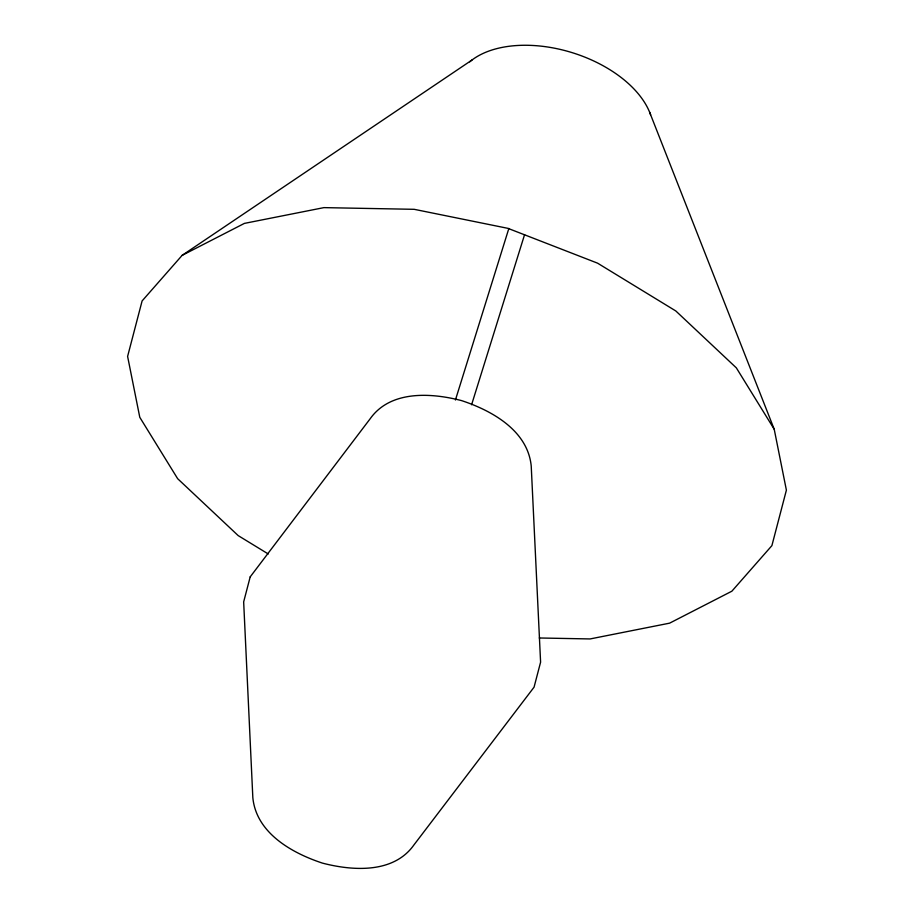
<?xml version="1.0" encoding="UTF-8"?>
<svg xmlns="http://www.w3.org/2000/svg" width="914" height="914" viewBox="0 0 914 914"><rect width="100%" height="100%" fill="white"/><g stroke="black" fill="none" stroke-linecap="round" stroke-linejoin="round"><path stroke-width="1.37" d="M455.423 400.012L508.847 228.489M471.59 404.765L524.59 234.612M471.99 60.027L182.126 255.36L142.104 300.935L127.606 356.414L139.785 417.31L177.659 478.696L238.177 535.593L268.259 553.975M182.126 255.36L244.404 223.393L323.91 207.627L414.202 209.317L507.956 228.351L597.585 263.175L675.823 310.977L736.341 367.862L774.215 429.249L786.394 490.144L771.896 545.635L731.874 591.198L669.596 623.165L590.09 638.943L539.294 637.983M649.614 112.194L774.215 429.249M469.693 61.866A101.785 60.404 17.3 0 1 569.582 51.87A101.785 60.404 17.3 0 1 650.619 114.821M250.196 576.883L243.661 601.892L252.835 797.671C256.263 833.054 291.966 853.07 322.448 863.113C352.724 870.985 393.603 873.681 413.905 844.97L534.062 687.168L540.597 662.17L531.228 466.071C527.801 430.688 492.098 410.672 461.616 400.618C431.339 392.757 390.461 390.061 370.159 418.772L250.196 576.883"/></g></svg>
